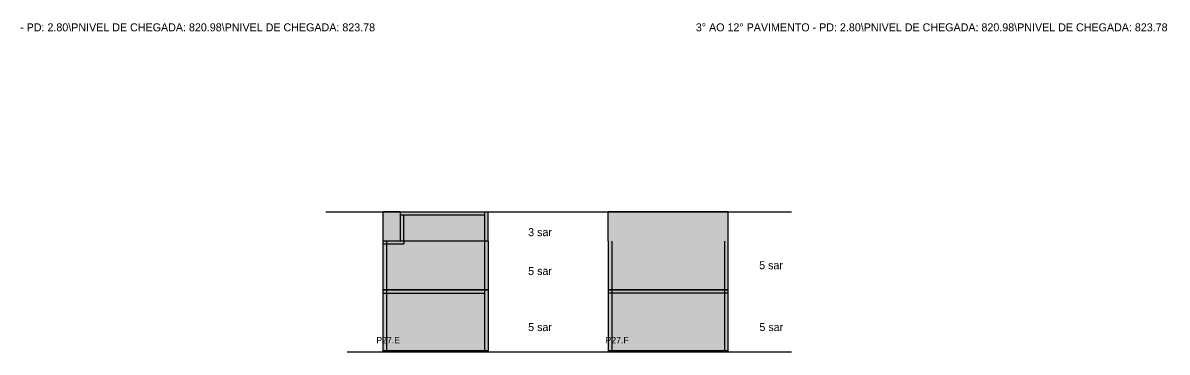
# Model space of a CAD drawing. Header units: metres. Extents: x 4696 to 9453, y 4077 to 4748.
# Drawn here: x 7165 to 9453, y 4077 to 4735 of the extents above; entities that cross this region are included whole.
import ezdxf

# ---------------------------------------------------------------- set-up
doc = ezdxf.new("R2010")
doc.units = ezdxf.units.M
for name, color, linetype in [('COTA', 7, 'Continuous'), ('Hachura', 7, 'Continuous'), ('NOMENCLATURA', 7, 'Continuous'), ('Nível', 7, 'Continuous'), ('Painéis', 7, 'Continuous'), ('SARR_2.2x7', 7, 'Continuous'), ('Texto Seção', 7, 'Continuous')]:
    doc.layers.add(name, color=color, linetype=linetype)

msp = doc.modelspace()

# ---------------------------------------------------------------- hatches: boundary and pattern name
at = {"layer": 'COTA'}
h = msp.add_hatch(color=7, dxfattribs=at)
h.dxf.hatch_style = 1
h.paths.add_polyline_path([(7919.6, 4298.5), (7885.6, 4298.5), (7885.6, 4298.5), (7885.6, 4357.5), (7885.6, 4357.5), (7919.6, 4357.5), (7919.6, 4357.5), (7919.6, 4298.5)])
h = msp.add_hatch(color=7, dxfattribs=at)
h.dxf.hatch_style = 1
h.paths.add_polyline_path([(8335.5, 4298.5), (8575.5, 4298.5), (8575.5, 4298.5), (8575.5, 4357.5), (8575.5, 4357.5), (8335.5, 4357.5), (8335.5, 4357.5), (8335.5, 4298.5)])
at = {"layer": 'Hachura'}
h = msp.add_hatch(color=7, dxfattribs=at)
h.dxf.hatch_style = 1
h.paths.add_polyline_path([(8095.6, 4357.5), (7919.6, 4357.5), (7919.6, 4357.5), (7919.6, 4298.5), (7919.6, 4298.5), (8095.6, 4298.5), (8095.6, 4298.5), (8095.6, 4357.5)])
h = msp.add_hatch(color=7, dxfattribs=at)
h.dxf.hatch_style = 1
h.paths.add_polyline_path([(8095.6, 4298.5), (7885.6, 4298.5), (7885.6, 4298.5), (7885.6, 4077.5), (7885.6, 4077.5), (8095.6, 4077.5), (8095.6, 4077.5), (8095.6, 4298.5)])
h = msp.add_hatch(color=7, dxfattribs=at)
h.dxf.hatch_style = 1
h.paths.add_polyline_path([(8575.5, 4298.5), (8335.5, 4298.5), (8335.5, 4298.5), (8335.5, 4077), (8335.5, 4077), (8575.5, 4078), (8575.5, 4078), (8575.5, 4298.5)])

# ---------------------------------------------------------------- linework, layer by layer
at = {"layer": 'COTA', "color": 7, "lineweight": 25}
for p, q in [((7885.6, 4298.5), (7885.6, 4357.5)), ((7919.6, 4357.5), (7885.6, 4357.5)), ((8575.5, 4357.5), (8335.5, 4357.5)), ((8335.5, 4298.5), (8335.5, 4357.5)), ((8575.5, 4298.5), (8575.5, 4357.5))]:
    msp.add_line(p, q, dxfattribs=at)
at = {"layer": 'Nível', "color": 7, "lineweight": 25}
for p, q in [((7770.9, 4357.5), (8702.2, 4357.5)), ((7813.6, 4077.5), (8702.2, 4077.5))]:
    msp.add_line(p, q, dxfattribs=at)
at = {"layer": 'Painéis', "color": 7, "lineweight": 25}
for p, q in [((7919.6, 4357.5), (8095.6, 4357.5)), ((7919.6, 4357.5), (7919.6, 4298.5)), ((8095.6, 4298.5), (8095.6, 4357.5)), ((7885.6, 4201.5), (7885.6, 4298.5)), ((8095.6, 4298.5), (7885.6, 4298.5)), ((7885.6, 4298.5), (7885.6, 4298.5)), ((8095.6, 4298.5), (8095.6, 4201.5)), ((8095.6, 4298.5), (8095.6, 4298.5)), ((8335.5, 4298.5), (8335.5, 4201.5)), ((8575.5, 4201.5), (8575.5, 4298.5)), ((7885.6, 4077.5), (7885.6, 4201.5)), ((8095.6, 4201.5), (7885.6, 4201.5)), ((7885.6, 4201.5), (8095.6, 4201.5)), ((8095.6, 4201.5), (8095.6, 4077.5)), ((8335.5, 4201.5), (8335.5, 4077.5)), ((8335.5, 4201.5), (8575.5, 4201.5)), ((8575.5, 4201.5), (8335.5, 4201.5)), ((8575.5, 4077.5), (8575.5, 4201.5)), ((8095.6, 4079.5), (7885.6, 4079.5)), ((8335.5, 4079.5), (8575.5, 4079.5))]:
    msp.add_line(p, q, dxfattribs=at)
for points in [[(7885.6, 4079.5), (8095.6, 4079.5), (8095.6, 4077.5), (7885.6, 4077.5)], [(8575.5, 4079.5), (8335.5, 4079.5), (8335.5, 4077.5), (8575.5, 4077.5)]]:
    msp.add_lwpolyline(points, close=True, dxfattribs=at)
at = {"layer": 'SARR_2.2x7', "color": 7, "lineweight": 25}
for p, q in [((8088.6, 4350.5), (7919.6, 4350.5)), ((7926.6, 4298.5), (7926.6, 4350.5)), ((8088.6, 4357.5), (8088.6, 4357.5)), ((8088.6, 4298.5), (8088.6, 4357.5)), ((7885.6, 4293.5), (7926.6, 4293.5)), ((7892.6, 4201.5), (7892.6, 4298.5)), ((7892.6, 4298.5), (7892.6, 4298.5)), ((7926.6, 4298.5), (7926.6, 4293.5)), ((8088.6, 4201.5), (8088.6, 4298.5)), ((8342.5, 4298.5), (8342.5, 4201.5)), ((8568.5, 4201.5), (8568.5, 4298.5)), ((7885.6, 4194.5), (8088.6, 4194.5)), ((7892.6, 4079.5), (7892.6, 4201.5)), ((8088.6, 4079.5), (8088.6, 4201.5)), ((8575.5, 4194.5), (8335.5, 4194.5)), ((8342.5, 4201.5), (8342.5, 4077.5)), ((8568.5, 4079.5), (8568.5, 4201.5)), ((7892.6, 4079.5), (7892.6, 4079.5)), ((8088.6, 4079.5), (8088.6, 4079.5)), ((8342.5, 4079.5), (8342.5, 4079.5)), ((8568.5, 4079.5), (8568.5, 4079.5))]:
    msp.add_line(p, q, dxfattribs=at)

# ---------------------------------------------------------------- texts
at = {"layer": 'NOMENCLATURA', "color": 7, "lineweight": 25}
for s, p in [('3° AO 12° PAVIMENTO - PD: 2.80\\PNIVEL DE CHEGADA: 820.98\\PNIVEL DE CHEGADA: 823.78', (6925.7, 4718)), ('3° AO 12° PAVIMENTO - PD: 2.80\\PNIVEL DE CHEGADA: 820.98\\PNIVEL DE CHEGADA: 823.78', (8510.7, 4718)), ('3 sar', (8175.3, 4308.7)), ('5 sar', (8637.3, 4242.6)), ('5 sar', (8175.3, 4231.1)), ('5 sar', (8175.3, 4119)), ('5 sar', (8637.8, 4119))]:
    msp.add_text(s, height=16, dxfattribs=at).set_placement(p)
at = {"layer": 'Texto Seção', "color": 7, "lineweight": 25}
for s, p in [('P27.E', (7871.7, 4094.3)), ('P27.F', (8330, 4094.3))]:
    msp.add_text(s, height=13, dxfattribs=at).set_placement(p)

doc.saveas('drawing.dxf')
